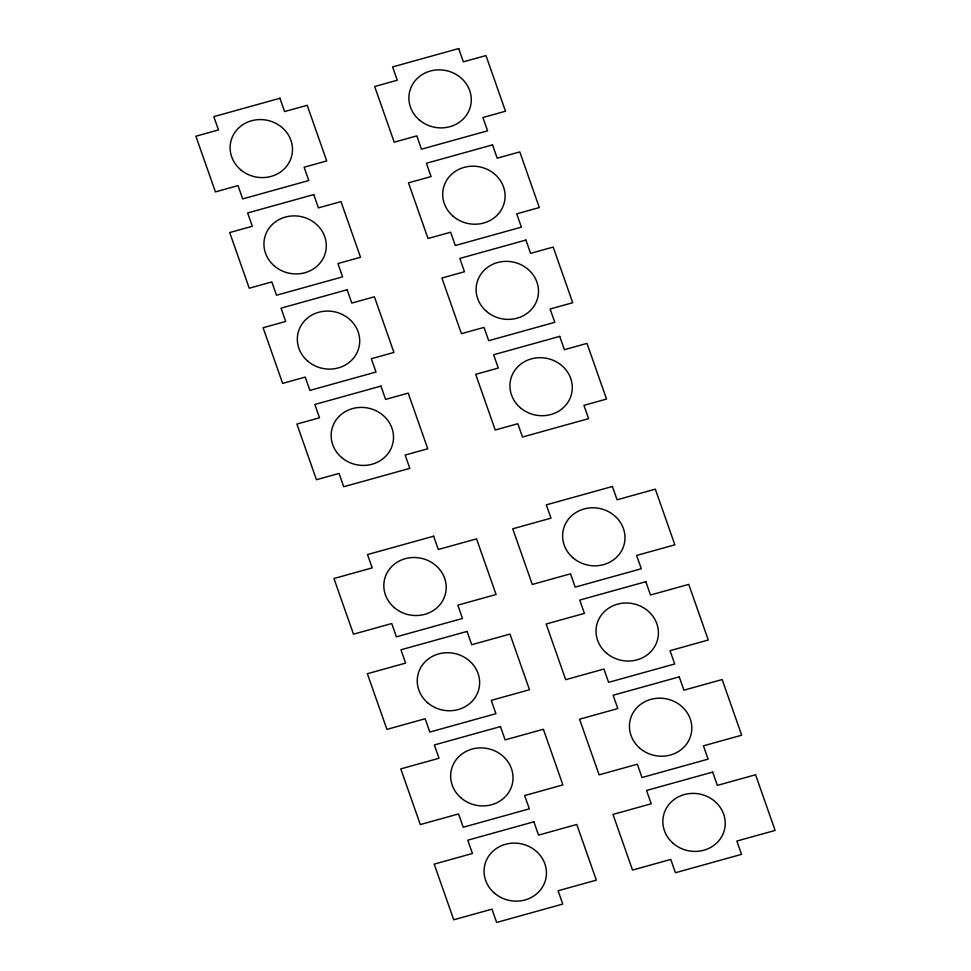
<?xml version="1.0" encoding="UTF-8"?>
<svg xmlns="http://www.w3.org/2000/svg" width="971" height="971" viewBox="0 0 971 971"><rect width="100%" height="100%" fill="white"/><g stroke="black" fill="none" stroke-linecap="round" stroke-linejoin="round"><path stroke-width="1.46" d="M279.915 98.265L213.814 116.641L218.487 129.944L195.887 136.231L215.428 191.894L238.029 185.607L242.689 198.909L308.79 180.533L304.117 167.23L326.717 160.943L307.188 105.281L284.588 111.568L279.915 98.265M458.7 48.55L392.6 66.926L397.273 80.229L374.672 86.516L394.214 142.179L416.814 135.891L421.475 149.194L487.576 130.818L482.915 117.515L505.503 111.228L485.973 55.565L463.373 61.853L458.7 48.55M313.73 194.588L247.629 212.965L252.302 226.267L229.702 232.555L249.231 288.217L271.831 281.93L276.504 295.233L342.605 276.856L337.932 263.554L360.532 257.266L340.991 201.604L318.403 207.891L313.73 194.588M492.515 144.873L426.415 163.262L431.088 176.564L408.488 182.839L428.017 238.502L450.617 232.215L455.29 245.529L521.391 227.141L516.718 213.838L539.318 207.551L519.788 151.901L497.188 158.176L492.515 144.873M347.133 289.759L281.032 308.147L285.705 321.45L263.105 327.725L282.634 383.387L305.234 377.1L309.907 390.415L376.008 372.027L371.335 358.724L393.935 352.437L374.405 296.786L351.805 303.061L347.133 289.759M525.918 240.055L459.817 258.432L464.49 271.734L441.89 278.022L461.419 333.672L484.019 327.397L488.692 340.7L554.793 322.323L550.12 309.009L572.72 302.734L553.191 247.071L530.591 253.358L525.918 240.055M380.948 386.094L314.847 404.47L319.508 417.773L296.908 424.06L316.449 479.71L339.049 473.435L343.722 486.738L409.823 468.362L405.15 455.047L427.75 448.772L408.208 393.109L385.608 399.397L380.948 386.094M559.733 336.379L493.632 354.755L498.293 368.058L475.705 374.345L495.234 430.007L517.834 423.72L522.507 437.023L588.608 418.647L583.935 405.344L606.535 399.057L586.994 343.394L564.394 349.681L559.733 336.379M433.624 536.198L367.524 554.575L372.196 567.877L333.951 578.51L353.493 634.172L391.738 623.54L396.399 636.842L462.499 618.466L457.839 605.151L496.084 594.519L476.543 538.869L438.297 549.501L433.624 536.198M612.41 486.483L546.309 504.859L550.982 518.162L512.737 528.794L532.278 584.457L570.523 573.825L575.184 587.127L641.285 568.751L636.624 555.448L674.869 544.816L655.328 489.153L617.083 499.786L612.41 486.483M467.051 631.417L400.95 649.793L405.623 663.096L367.378 673.728L386.907 729.391L425.152 718.758L429.825 732.061L495.926 713.685L491.253 700.37L529.498 689.738L509.969 634.087L471.724 644.72L467.051 631.417M645.836 581.702L579.736 600.078L584.408 613.381L546.163 624.013L565.692 679.676L603.938 669.043L608.611 682.346L674.711 663.97L670.039 650.667L708.284 640.023L688.755 584.372L650.509 595.005L645.836 581.702M500.453 726.587L434.353 744.963L439.026 758.266L400.78 768.898L420.309 824.561L458.555 813.929L463.228 827.231L529.329 808.855L524.656 795.552L562.901 784.908L543.372 729.257L505.126 739.89L500.453 726.587M679.239 676.872L613.138 695.248L617.811 708.563L579.566 719.195L599.095 774.846L637.34 764.213L642.013 777.516L708.114 759.14L703.441 745.837L741.686 735.205L722.157 679.542L683.912 690.175L679.239 676.872M533.88 821.806L467.779 840.182L472.44 853.485L434.195 864.117L453.736 919.78L491.981 909.147L496.654 922.45L562.755 904.074L558.082 890.771L596.328 880.127L576.786 824.476L538.541 835.109L533.88 821.806M712.665 772.091L646.565 790.467L651.225 803.77L612.98 814.414L632.522 870.065L670.767 859.432L675.44 872.735L741.541 854.359L736.868 841.056L775.113 830.423L755.572 774.761L717.326 785.393L712.665 772.091M419.314 119.919A31.29 28.924 11.5 0 0 470.632 105.657A31.29 28.924 11.5 0 0 430.323 71.041A31.29 28.924 11.5 0 0 419.314 119.919M573.024 557.852A31.29 28.924 11.5 0 0 624.341 543.59A31.29 28.924 11.5 0 0 584.032 508.974A31.29 28.924 11.5 0 0 573.024 557.852M453.129 216.254A31.29 28.924 11.5 0 0 504.447 201.98A31.29 28.924 11.5 0 0 464.138 167.376A31.29 28.924 11.5 0 0 453.129 216.254M520.347 407.747A31.29 28.924 11.5 0 0 571.652 393.486A31.29 28.924 11.5 0 0 531.343 358.869A31.29 28.924 11.5 0 0 520.347 407.747M486.532 311.424A31.29 28.924 11.5 0 0 537.849 297.15A31.29 28.924 11.5 0 0 497.54 262.546A31.29 28.924 11.5 0 0 486.532 311.424M606.45 653.07A31.29 28.924 11.5 0 0 657.768 638.809A31.29 28.924 11.5 0 0 617.459 604.193A31.29 28.924 11.5 0 0 606.45 653.07M639.853 748.24A31.29 28.924 11.5 0 0 691.17 733.979A31.29 28.924 11.5 0 0 650.861 699.363A31.29 28.924 11.5 0 0 639.853 748.24M673.279 843.459A31.29 28.924 11.5 0 0 724.584 829.198A31.29 28.924 11.5 0 0 684.276 794.581A31.29 28.924 11.5 0 0 673.279 843.459M341.561 457.462A31.29 28.924 11.5 0 0 392.867 443.189A31.29 28.924 11.5 0 0 352.558 408.585A31.29 28.924 11.5 0 0 341.561 457.462M240.529 169.634A31.29 28.924 11.5 0 0 291.846 155.36A31.29 28.924 11.5 0 0 251.538 120.756A31.29 28.924 11.5 0 0 240.529 169.634M307.746 361.139A31.29 28.924 11.5 0 0 359.064 346.865A31.29 28.924 11.5 0 0 318.755 312.261A31.29 28.924 11.5 0 0 307.746 361.139M461.067 797.956A31.29 28.924 11.5 0 0 512.385 783.694A31.29 28.924 11.5 0 0 472.076 749.078A31.29 28.924 11.5 0 0 461.067 797.956M494.494 893.174A31.29 28.924 11.5 0 0 545.799 878.913A31.29 28.924 11.5 0 0 505.49 844.297A31.29 28.924 11.5 0 0 494.494 893.174M427.665 702.786A31.29 28.924 11.5 0 0 478.982 688.512A31.29 28.924 11.5 0 0 438.674 653.908A31.29 28.924 11.5 0 0 427.665 702.786M274.344 265.957A31.29 28.924 11.5 0 0 325.661 251.695A31.29 28.924 11.5 0 0 285.353 217.079A31.29 28.924 11.5 0 0 274.344 265.957M394.238 607.567A31.29 28.924 11.5 0 0 445.555 593.293A31.29 28.924 11.5 0 0 405.247 558.689A31.29 28.924 11.5 0 0 394.238 607.567"/></g></svg>
